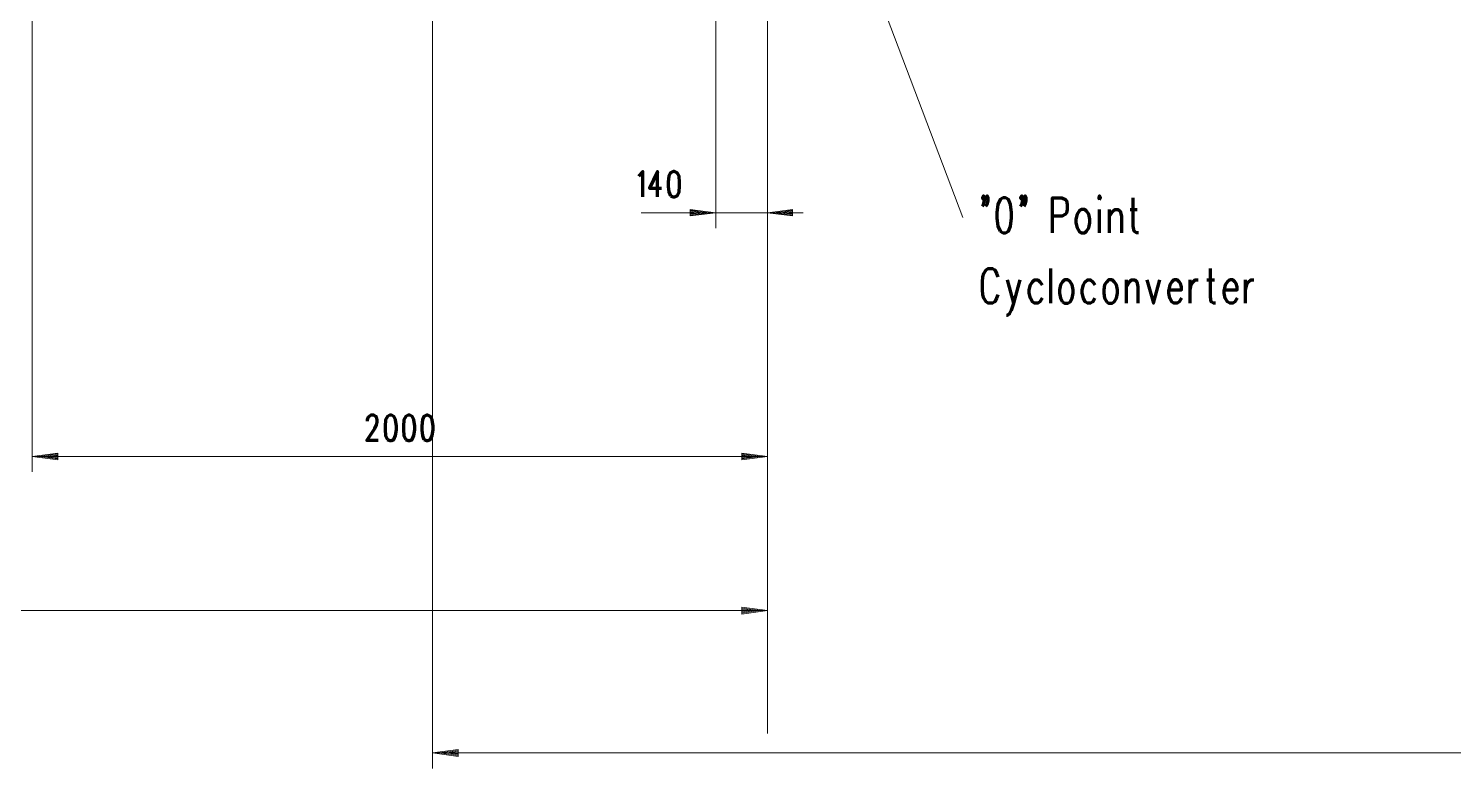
# Model space of a CAD drawing. Header units: metres. Extents: x 1223 to 5739, y -151236 to 19014.
# Drawn here: x 5089.5 to 5182.5, y -151117.5 to -151069.1 of the extents above; entities that cross this region are included whole.
import ezdxf

# ---------------------------------------------------------------- set-up
doc = ezdxf.new("R2010")
doc.units = ezdxf.units.M
doc.layers.add('PDF_Geometry', color=7, linetype='Continuous')

msp = doc.modelspace()

# ---------------------------------------------------------------- linework, layer by layer
at = {"layer": 'PDF_Geometry', "color": 8, "lineweight": 13}
for points in [[(5137.725, -151108.161), (5137.725, -151048.725), (5137.725, -151034.379), (5137.725, -151009.466)], [(5137.725, -151010.888), (5137.725, -151034.399), (5137.725, -151048.725), (5137.725, -151082.151)], [(5115.861, -151117.488), (5115.861, -151019.748)], [(5089.709, -151098.082), (5089.709, -151029.278)], [(5134.352, -151082.151), (5134.352, -151045.372)], [(5141.566, -151057.869), (5150.486, -151081.46)], [(5129.475, -151081.155), (5140.062, -151081.155)], [(5132.686, -151080.993), (5133.925, -151081.155), (5132.686, -151081.318)], [(5132.686, -151081.034), (5133.478, -151081.155), (5132.686, -151081.257)], [(5132.686, -151081.094), (5133.052, -151081.155), (5132.686, -151081.196)], [(5139.392, -151080.993), (5138.152, -151081.155), (5139.392, -151081.318)], [(5139.392, -151081.034), (5138.599, -151081.155), (5139.392, -151081.257)], [(5139.392, -151081.094), (5139.026, -151081.155), (5139.392, -151081.196)], [(5137.725, -151096.07), (5137.725, -151115.192)], [(5089.709, -151097.086), (5137.725, -151097.086)], [(5091.375, -151096.924), (5090.156, -151097.086), (5091.375, -151097.249)], [(5091.395, -151096.985), (5090.583, -151097.086), (5091.395, -151097.188)], [(5091.395, -151097.025), (5091.03, -151097.086), (5091.395, -151097.127)], [(5136.039, -151096.924), (5137.278, -151097.086), (5136.039, -151097.249)], [(5136.039, -151096.985), (5136.852, -151097.086), (5136.039, -151097.188)], [(5136.039, -151097.025), (5136.404, -151097.086), (5136.039, -151097.127)], [(5003.308, -151107.165), (5137.725, -151107.165)], [(5136.039, -151107.003), (5137.278, -151107.165), (5136.039, -151107.328)], [(5136.039, -151107.064), (5136.852, -151107.165), (5136.039, -151107.267)], [(5136.039, -151107.125), (5136.404, -151107.165), (5136.039, -151107.206)], [(5115.861, -151116.472), (5286.692, -151116.472)], [(5117.527, -151116.309), (5116.288, -151116.472), (5117.527, -151116.634)], [(5117.527, -151116.37), (5116.735, -151116.472), (5117.527, -151116.573)], [(5117.527, -151116.431), (5117.161, -151116.472), (5117.527, -151116.533)]]:
    msp.add_lwpolyline(points, dxfattribs=at)
at = {"layer": 'PDF_Geometry', "color": 8, "lineweight": 70}
for points in [[(5129.597, -151080.119), (5129.597, -151078.453), (5129.313, -151078.758)], [(5130.552, -151080.119), (5130.552, -151078.453), (5130.024, -151079.55), (5130.816, -151079.55)], [(5151.766, -151080.729), (5151.848, -151080.607), (5151.909, -151080.383), (5151.909, -151080.18), (5151.848, -151080.282), (5151.766, -151080.18), (5151.848, -151080.038), (5151.909, -151080.18)], [(5151.99, -151080.729), (5152.071, -151080.607), (5152.153, -151080.383), (5152.153, -151080.18), (5152.071, -151080.282), (5151.99, -151080.18), (5152.071, -151080.038), (5152.153, -151080.18)], [(5154.266, -151080.729), (5154.347, -151080.607), (5154.408, -151080.383), (5154.408, -151080.18), (5154.347, -151080.282), (5154.266, -151080.18), (5154.347, -151080.038), (5154.408, -151080.18)], [(5154.489, -151080.729), (5154.571, -151080.607), (5154.632, -151080.383), (5154.632, -151080.18), (5154.571, -151080.282), (5154.489, -151080.18), (5154.571, -151080.038), (5154.632, -151080.18)], [(5156.359, -151082.456), (5156.359, -151080.18), (5156.968, -151080.18), (5157.192, -151080.282), (5157.253, -151080.383), (5157.314, -151080.607), (5157.314, -151080.932), (5157.253, -151081.155), (5157.192, -151081.257), (5156.968, -151081.379), (5156.359, -151081.379)], [(5161.967, -151082.456), (5161.825, -151082.456), (5161.683, -151082.354), (5161.622, -151082.029), (5161.622, -151080.18)], [(5159.427, -151082.456), (5159.427, -151080.932)], [(5160.077, -151082.456), (5160.077, -151080.932)], [(5160.077, -151081.379), (5160.281, -151081.054), (5160.423, -151080.932), (5160.646, -151080.932), (5160.768, -151081.054), (5160.85, -151081.379), (5160.85, -151082.456)], [(5161.419, -151080.932), (5161.886, -151080.932)], [(5152.782, -151086.52), (5152.701, -151086.743), (5152.579, -151086.967), (5152.437, -151087.069), (5152.153, -151087.069), (5152.01, -151086.967), (5151.868, -151086.743), (5151.807, -151086.52), (5151.766, -151086.195), (5151.766, -151085.667), (5151.807, -151085.341), (5151.868, -151085.118), (5152.01, -151084.894), (5152.153, -151084.793), (5152.437, -151084.793), (5152.579, -151084.894), (5152.701, -151085.118), (5152.782, -151085.341)], [(5156.237, -151087.069), (5156.237, -151084.793)], [(5166.986, -151087.069), (5166.864, -151087.069), (5166.722, -151086.967), (5166.661, -151086.642), (5166.661, -151084.793)], [(5153.351, -151087.841), (5153.412, -151087.841), (5153.555, -151087.719), (5153.677, -151087.516), (5153.819, -151087.069), (5153.412, -151085.545)], [(5153.819, -151087.069), (5154.246, -151085.545)], [(5155.668, -151086.743), (5155.526, -151086.967), (5155.383, -151087.069), (5155.18, -151087.069), (5155.038, -151086.967), (5154.916, -151086.743), (5154.835, -151086.418), (5154.835, -151086.195), (5154.916, -151085.87), (5155.038, -151085.667), (5155.18, -151085.545), (5155.383, -151085.545), (5155.526, -151085.667), (5155.668, -151085.87)], [(5159.122, -151086.743), (5158.98, -151086.967), (5158.838, -151087.069), (5158.635, -151087.069), (5158.492, -151086.967), (5158.371, -151086.743), (5158.289, -151086.418), (5158.289, -151086.195), (5158.371, -151085.87), (5158.492, -151085.667), (5158.635, -151085.545), (5158.838, -151085.545), (5158.98, -151085.667), (5159.122, -151085.87)], [(5161.175, -151087.069), (5161.175, -151085.545)], [(5161.175, -151085.992), (5161.378, -151085.667), (5161.5, -151085.545), (5161.723, -151085.545), (5161.866, -151085.667), (5161.927, -151085.992), (5161.927, -151087.069)], [(5162.516, -151085.545), (5162.943, -151087.069), (5163.369, -151085.545)], [(5164.771, -151086.743), (5164.629, -151086.967), (5164.487, -151087.069), (5164.284, -151087.069), (5164.141, -151086.967), (5164.02, -151086.743), (5163.938, -151086.418), (5163.938, -151086.195), (5164.771, -151086.195), (5164.771, -151085.992), (5164.71, -151085.768), (5164.629, -151085.667), (5164.487, -151085.545), (5164.284, -151085.545), (5164.141, -151085.667), (5164.02, -151085.87), (5163.938, -151086.195)], [(5165.34, -151087.069), (5165.34, -151085.545)], [(5165.34, -151086.195), (5165.401, -151085.87), (5165.544, -151085.667), (5165.665, -151085.545), (5165.869, -151085.545)], [(5166.438, -151085.545), (5166.925, -151085.545)], [(5168.409, -151086.743), (5168.266, -151086.967), (5168.124, -151087.069), (5167.921, -151087.069), (5167.779, -151086.967), (5167.636, -151086.743), (5167.555, -151086.418), (5167.555, -151086.195), (5168.409, -151086.195), (5168.409, -151085.992), (5168.348, -151085.768), (5168.266, -151085.667), (5168.124, -151085.545), (5167.921, -151085.545), (5167.779, -151085.667), (5167.636, -151085.87), (5167.555, -151086.195)], [(5168.957, -151087.069), (5168.957, -151085.545)], [(5168.957, -151086.195), (5169.039, -151085.87), (5169.161, -151085.667), (5169.303, -151085.545), (5169.506, -151085.545)], [(5112.305, -151096.05), (5111.553, -151096.05), (5112.081, -151095.258), (5112.203, -151095.014), (5112.244, -151094.851), (5112.244, -151094.689), (5112.203, -151094.526), (5112.142, -151094.465), (5112.02, -151094.384), (5111.817, -151094.384), (5111.716, -151094.465), (5111.655, -151094.526), (5111.594, -151094.689), (5111.594, -151094.77)]]:
    msp.add_lwpolyline(points, dxfattribs=at)
for points in [[(5131.406, -151080.038), (5131.568, -151080.119), (5131.67, -151080.119), (5131.832, -151080.038), (5131.954, -151079.794), (5131.995, -151079.408), (5131.995, -151079.164), (5131.954, -151078.758), (5131.832, -151078.534), (5131.67, -151078.453), (5131.568, -151078.453), (5131.406, -151078.534), (5131.284, -151078.758), (5131.243, -151079.164), (5131.243, -151079.408), (5131.284, -151079.794)], [(5152.925, -151082.354), (5153.128, -151082.456), (5153.27, -151082.456), (5153.473, -151082.354), (5153.616, -151082.029), (5153.677, -151081.481), (5153.677, -151081.155), (5153.616, -151080.607), (5153.473, -151080.282), (5153.27, -151080.18), (5153.128, -151080.18), (5152.925, -151080.282), (5152.782, -151080.607), (5152.722, -151081.155), (5152.722, -151081.481), (5152.782, -151082.029)], [(5159.427, -151080.282), (5159.488, -151080.18), (5159.427, -151080.038), (5159.366, -151080.18)], [(5158.086, -151082.354), (5158.228, -151082.456), (5158.452, -151082.456), (5158.574, -151082.354), (5158.716, -151082.131), (5158.797, -151081.806), (5158.797, -151081.582), (5158.716, -151081.257), (5158.574, -151081.054), (5158.452, -151080.932), (5158.228, -151080.932), (5158.086, -151081.054), (5157.964, -151081.257), (5157.883, -151081.582), (5157.883, -151081.806), (5157.964, -151082.131)], [(5157.009, -151086.967), (5157.131, -151087.069), (5157.355, -151087.069), (5157.497, -151086.967), (5157.639, -151086.743), (5157.7, -151086.418), (5157.7, -151086.195), (5157.639, -151085.87), (5157.497, -151085.667), (5157.355, -151085.545), (5157.131, -151085.545), (5157.009, -151085.667), (5156.867, -151085.87), (5156.806, -151086.195), (5156.806, -151086.418), (5156.867, -151086.743)], [(5159.895, -151086.967), (5160.016, -151087.069), (5160.24, -151087.069), (5160.382, -151086.967), (5160.524, -151086.743), (5160.585, -151086.418), (5160.585, -151086.195), (5160.524, -151085.87), (5160.382, -151085.667), (5160.24, -151085.545), (5160.016, -151085.545), (5159.895, -151085.667), (5159.752, -151085.87), (5159.691, -151086.195), (5159.691, -151086.418), (5159.752, -151086.743)], [(5112.914, -151095.969), (5113.057, -151096.05), (5113.179, -151096.05), (5113.321, -151095.969), (5113.443, -151095.725), (5113.504, -151095.339), (5113.504, -151095.095), (5113.443, -151094.689), (5113.321, -151094.465), (5113.179, -151094.384), (5113.057, -151094.384), (5112.914, -151094.465), (5112.792, -151094.689), (5112.752, -151095.095), (5112.752, -151095.339), (5112.792, -151095.725)], [(5114.113, -151095.969), (5114.256, -151096.05), (5114.377, -151096.05), (5114.52, -151095.969), (5114.642, -151095.725), (5114.703, -151095.339), (5114.703, -151095.095), (5114.642, -151094.689), (5114.52, -151094.465), (5114.377, -151094.384), (5114.256, -151094.384), (5114.113, -151094.465), (5113.991, -151094.689), (5113.951, -151095.095), (5113.951, -151095.339), (5113.991, -151095.725)], [(5115.292, -151095.969), (5115.454, -151096.05), (5115.556, -151096.05), (5115.719, -151095.969), (5115.841, -151095.725), (5115.901, -151095.339), (5115.901, -151095.095), (5115.841, -151094.689), (5115.719, -151094.465), (5115.556, -151094.384), (5115.454, -151094.384), (5115.292, -151094.465), (5115.19, -151094.689), (5115.15, -151095.095), (5115.15, -151095.339), (5115.19, -151095.725)]]:
    msp.add_lwpolyline(points, close=True, dxfattribs=at)
at = {"layer": 'PDF_Geometry', "color": 8, "lineweight": 13}
for points in [[(5134.352, -151081.155), (5132.686, -151081.359), (5132.686, -151080.932)], [(5139.371, -151080.932), (5139.371, -151081.359), (5137.725, -151081.155)], [(5091.375, -151096.863), (5091.375, -151097.31), (5089.709, -151097.086)], [(5137.725, -151097.086), (5136.059, -151097.31), (5136.059, -151096.863)], [(5137.725, -151107.165), (5136.059, -151107.389), (5136.059, -151106.942)], [(5117.527, -151116.248), (5117.527, -151116.695), (5115.861, -151116.472)]]:
    msp.add_lwpolyline(points, close=True, dxfattribs=at)

doc.saveas('drawing.dxf')
